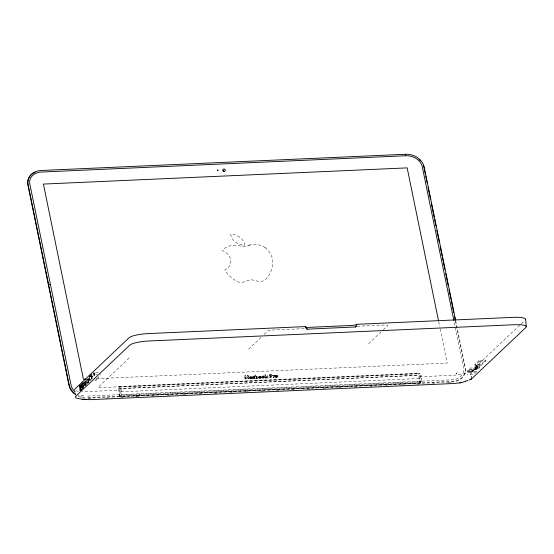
<?xml version="1.0" encoding="UTF-8"?>
<svg xmlns="http://www.w3.org/2000/svg" width="554" height="554" viewBox="0 0 554 554"><rect width="100%" height="100%" fill="white"/><g stroke="black" fill="none" stroke-linecap="round" stroke-linejoin="round"><path stroke-width="0.42" stroke-dasharray="2.77 2.08" d="M259.348 376.879L259.314 377.447M262.527 377.136L262.631 376.734M275.913 376.54L276.404 375.951L276.958 376.311M250.373 377.676L250.823 377.191L251.391 377.454M257.118 377.288L256.087 377.094M253.78 377.08L253.746 377.731M260.401 377.142L260.276 377.579M276.01 376.609L276.598 376.9L277.062 376.401M251.495 377.537L251.377 377.966M272.381 375.979L272.388 375.806M252.756 377.378L252.866 376.921M264.583 377.156L264.466 377.62M277.969 376.561L277.852 377.025M258.337 377.108L258.462 376.658M100.821 374.532L100.648 375.106L100.336 374.698M119.927 396.255L118.314 388.569L118.833 386.851A1.814 0.429 87.5 0 1 119.318 386.851L120.938 391.789L119.955 396.249L420.091 382.897L421.095 378.43L419.475 373.493A1.814 0.429 87.5 0 0 418.983 373.493L418.471 375.21L420.077 382.897M475.297 368.292L476.856 366.817C476.565 365.917 478.427 365.834 477.811 366.776L476.253 368.251L475.297 368.292L475.103 367.939L476.946 366.201M475.339 369.449L477.015 367.856L477.091 364.864L479.646 364.754L479.577 367.745L477.894 369.331L475.339 369.449L474.93 369.006L474.757 367.08L477.091 364.864M245.782 375.799L244.847 375.931L245.782 375.799L246.793 377.454L247.25 375.73L248.171 375.688L249.314 378.659L248.372 378.791L247.783 376.99L248.372 378.791M246.89 378.86L245.747 377.08L246.89 378.86L247.783 376.99M245.803 378.818L244.861 378.95L245.803 378.818L245.747 377.08M247.25 375.73L248.171 375.688M247.257 378.846L246.918 378.763M250.401 377.426L251.073 377.122L251.468 377.627M250.069 376.665L251.142 376.623M252.084 376.575L251.274 376.81M251.599 378.424L252.527 378.514L251.648 378.645M253.69 377.239L254.639 377.039L253.919 377.059M252.943 376.852L254.515 376.422L253.116 376.678M255.553 375.148L254.702 375.19L255.38 378.479L256.26 378.347L255.38 378.479M253.926 377.786C255.505 377.696 254.016 378.417 253.69 377.44M257.375 376.526L255.851 376.609L257.402 376.429A1.219 0.983 16.7 0 1 257.922 376.997L257.977 377.336M256.183 378.216L257.596 378.209M260.304 377.482L259.66 377.703L259.279 377.025M262.561 376.879L263.448 376.665L263.399 377.544M265.941 377.08L267.014 377.966L268.212 377.911L267.049 377.87L265.941 377.08L266.079 378.008L265.228 378.043C263.427 375.467 265.615 372.676 265.816 376.706C270.103 373.611 264.507 379.171 267.748 375.785M265.228 378.043L266.114 377.911M265.816 376.706L265.435 374.622M271.37 376.678L270.795 376.699L270.975 377.786L270.054 377.828L269.438 374.836L271.225 374.684M271.335 376.027L270.643 376.166L270.823 375.314M270.054 377.828L269.466 374.739M270.643 376.166L270.518 375.328M270.975 377.786L270.795 376.699M274.001 377.655C273.191 374.906 274.964 378.278 273.15 377.69C272.222 376.734 272.914 374.504 273.655 375.951L274.562 375.46L274.673 376.235A0.852 0.686 16.7 0 0 274.105 376.208L273.87 376.367M273.15 377.69L274.029 377.558M273.655 375.951L273.614 375.522M274.673 376.235L274.562 375.46M277.028 376.678L276.328 376.962L275.94 376.45M464.958 372.946L465.125 372.385M481.218 365.245L474.826 365.529L479.279 361.312L479.224 360.335L485.678 360.135L485.671 361.028L481.191 365.252L481.128 364.283L485.616 360.052M261.19 377.766C261.938 376.644 259.431 375.252 258.545 376.588M261.744 376.512L261.64 377.156M275.123 375.917L275.026 376.561M273.815 376.498L274.133 376.118A0.852 0.686 16.7 0 1 274.701 376.145M257.118 377.447L256.641 377.87M259.251 377.122L259.743 376.692L260.29 377.052M256.114 376.997L256.225 377.752L257.049 377.593M479.279 361.312L485.671 361.028M275.096 376.014L275.961 375.37L277.443 375.744M420.029 382.786L420.534 382.128M251.634 378.327L250.076 378.521M94.519 380.286L96.119 380.21L98.453 378.001L98.307 376.457M129.193 357.946L98.072 387.426A1.807 0.353 -5.3 0 0 99.138 387.661L419.475 373.493M119.435 390.134L121.042 388.617L421.192 375.259L421.795 381.692L420.188 383.209L120.031 396.567L119.435 390.134L87.47 391.56A16.191 3.144 -5.3 0 1 82.172 391.609M120.031 396.567L121.638 395.044L421.795 381.692M135.647 396.837L139.165 393.513L139.386 395.923M248.601 349.193L261.086 337.379M264.21 334.422L267.956 330.877A3.144 0.609 -5.3 0 1 271.702 330.08L304.52 328.619M368.562 343.771L382.745 330.35M383.361 329.769L387.675 325.683A3.809 0.741 -5.3 0 0 384.822 325.046L357.191 326.278M420.188 383.209L419.586 376.775L421.192 375.259M479.252 360.363L474.736 364.567L481.128 364.283M419.586 376.775L453.678 375.238A16.191 3.144 -5.3 0 0 470.602 371.644L524.52 320.704M467.188 371.228L472.624 370.986L474.598 369.123L474.653 369.767L472.687 371.63L467.251 371.873M475.103 367.939L476.066 367.898L477.901 366.159M466.8 370.536L473.829 370.224L476.385 367.808L476.745 371.665L474.189 374.082L467.161 374.393M474.757 367.08L477.313 366.963L479.646 364.754M119.158 395.009L119.567 394.677M261.107 377.842L260.657 378.23M264.383 377.696L263.316 378.209L262.125 377.89A1.246 1.004 16.7 0 1 261.703 377.371L261.647 376.872M275.213 375.847L276.91 375.487M273.759 375.792L274.528 375.557M275.982 376.228L276.799 376.166M251.53 378.444L250.699 378.742M263.586 377.336L262.942 377.558L262.561 377.045M251.405 377.87L251.01 378.112M260.92 378.015L260.034 378.354M264.196 377.863L262.153 377.793A1.246 1.004 16.7 0 1 261.73 377.274M258.732 376.415L260.525 376.332L261.28 377.399M257.423 378.299L256.35 378.23M248.691 245.332L250.027 244.937A16.502 13.289 16.7 0 1 264.341 247.042L265.601 247.825M277.346 377.399L276.356 377.599M262.257 376.138L263.247 375.931M259.487 376.838L259.937 376.81M262.762 376.692L263.649 377.087M256.246 376.983L257.021 377.219M260.145 377.599L259.473 377.489M251.246 377.98L250.463 377.745M271.218 376.021L270.671 376.076M254.66 378.465L253.503 378.327M250.498 376.491L249.743 376.865A1.219 0.983 16.7 0 0 249.466 377.468L249.563 377.96M271.682 376.637L270.767 376.796M260.394 378.223L258.843 378.036A1.246 1.004 16.7 0 1 258.42 377.516L258.386 377.212M277.062 377.482L275.504 377.295A1.246 1.004 16.7 0 1 275.089 376.775L275.033 376.277M262.548 376.055L263.836 376.097L264.473 376.845M95.697 372.717L100.489 372.503M95.697 374.248L97.296 374.179M96.853 378.07L98.453 378.001M96.604 378.68L447.196 363.078L439.918 327.587M269.438 374.836L271.73 374.816M270.484 375.425L271.238 375.397L271.384 375.903M476.959 366.374L477.915 366.332M476.856 366.817L479.826 366.686M469.356 368.119L476.385 367.808M477.015 367.856L479.577 367.745M475.124 368.098L476.253 368.251M248.4 378.701L249.314 378.659M270.082 377.738L271.003 377.696M474.93 369.006L477.493 368.895L477.894 369.331M469.162 369.366L474.598 369.123M469.224 370.01L474.653 369.767M119.062 386.526L419.302 373.209M119.408 387.087L419.565 373.728M469.716 371.976L476.745 371.665M118.314 388.569L418.471 375.21M120.938 391.789L421.095 378.43M87.65 396.096L453.567 379.732A14.397 11.599 16.7 0 0 463.698 368.812L454.072 321.41M87.906 397.571L451.988 381.367A16.191 13.04 16.7 0 0 465.201 367.122L455.637 320.51M88.155 398.956L92.47 398.762M105.426 398.188L108.016 398.07M120.966 397.495L123.556 397.377M136.513 396.803L139.096 396.685M152.038 396.11L154.628 395.992M167.564 395.418L170.154 395.307M183.09 394.732L185.68 394.614M198.623 394.039L201.206 393.922M214.149 393.347L216.739 393.229M229.675 392.654L232.264 392.544M245.207 391.962L247.79 391.851M260.733 391.276L263.323 391.159M276.259 390.584L278.849 390.466M291.785 389.891L294.375 389.774M307.318 389.199L309.901 389.088M322.844 388.513L325.433 388.396M338.369 387.821L341.818 387.668M354.761 387.087L356.485 387.011M370.287 386.401L372.011 386.325M385.819 385.709L387.544 385.632M401.345 385.016L403.07 384.94M416.871 384.324L418.595 384.247M432.397 383.631L434.128 383.555M447.93 382.946L450.513 382.828M263.219 377.496L262.624 377.205M259.715 378.25L258.87 377.939A1.246 1.004 16.7 0 1 258.455 377.419M419.724 381.318L420.424 381.602M250.512 378.604L250.103 378.43A1.226 0.983 16.7 0 1 249.591 377.863L249.494 377.371M271.467 374.823L271.702 374.913A1.073 0.866 16.7 0 1 272.187 375.328L272.277 375.508M276.065 377.454L275.532 377.198A1.246 1.004 16.7 0 1 275.116 376.678M263.524 376.083L264.237 376.491M256.447 377.752L256.024 377.336M277.215 375.501L277.921 376.45M266.737 376.775L268.212 377.911M119.269 395.535L119.886 396.186M253.233 378.264L252.804 377.482M260.165 376.81L260.373 377.232M250.567 377.973L250.401 377.586M277.644 375.806L277.942 376.658M264.403 376.568L264.535 377.045M252.866 377.676L254.037 378.59L254.882 378.458L254.785 377.752M272.215 375.238L272.333 375.702M248.144 375.785L249.286 378.756M455.471 321.071L465.028 367.683A16.191 13.04 16.7 0 1 451.822 381.928L87.74 398.132A16.191 13.04 16.7 0 1 77.38 395.84M438.706 321.673L439.744 326.742M265.913 377.177L266.079 378.008M255.581 375.058L255.851 376.609M254.515 376.422L254.611 377.129M252.112 376.485L252.499 378.611M258.005 377.246L257.998 377.586A1.226 0.983 16.7 0 1 257.728 378.181M477.313 366.963L477.493 368.895M473.829 370.224L474.189 374.082M472.624 370.986L472.687 371.63M471.191 371.187L471.876 378.583M470.602 371.644L471.135 377.399M121.042 388.617L121.638 395.044M95.974 378.666L96.119 380.21M245.72 377.17L245.775 378.908M244.875 375.834L244.861 378.95M78.405 391.297A16.191 3.144 -5.3 0 1 76.113 390.792M83.793 395.895A14.397 11.599 16.7 0 1 80.095 394.87M83.654 397.343A16.191 13.04 16.7 0 1 77.546 395.279M250.027 244.937A30.892 24.882 16.7 0 0 246.703 246.246A6.156 4.958 16.7 0 1 241.752 246.461A17.222 13.871 16.7 0 0 222.292 250.526A13.13 10.574 16.7 0 1 230.789 260.338A13.13 10.574 16.7 0 1 224.744 269.985A33.122 26.675 16.7 0 0 237.354 281.654A7.195 5.796 16.7 0 0 242.936 282.166L249.252 280.172A7.417 5.976 16.7 0 1 254.064 280.289A24.591 19.806 16.7 0 0 261.149 281.577A14.633 11.786 16.7 0 0 267.305 277.63A35.989 28.988 16.7 0 0 272.561 262.825A20.616 16.606 16.7 0 0 264.341 247.042M457.355 372.579L456.046 373.825L457.999 372.551L457.355 372.579M244.882 245.311A13.414 10.803 16.7 0 0 230.706 234.134A12.964 10.443 16.7 0 0 244.882 245.311"/><path stroke-width="0.83" d="M80.766 387.668C85.261 386.692 77.567 389.233 81.327 386.145C82.227 383.139 83.564 389.109 82.975 385.342M81.424 387.045L82.594 386.768L81.196 387.225M81.646 386.837L82.941 386.678L83.259 386.173M81.715 387.634L81.445 387.578M455.464 319.658L424.177 167.1A16.191 13.04 16.7 0 0 407.536 154.275L405.424 154.282L405.251 154.843L405.694 154.282M83.439 383.229L80.586 385.965L80.932 390.522M83.052 382.731L79.638 385.979L80.032 390.792L83.502 387.53L83.079 382.738M89.367 376.637L91.701 374.428L92.061 378.285L89.72 380.494L89.367 376.637L92.56 376.498M84.263 382.357L85.801 380.91L85.898 384.656L84.804 385.695L84.263 382.357L85.925 382.288M86.819 379.94L88.356 378.486L88.46 382.239L87.359 383.278L86.819 379.94L89.312 379.829M465.291 381.526L460.769 382.689M81.119 399.15L90.281 399.669L453.996 383.486L460.305 382.779M459.785 382.883L461.447 382.558M405.424 154.282L41.335 170.487A16.191 13.04 16.7 0 0 28.129 184.731L69.146 384.746A16.191 13.04 16.7 0 0 75.725 394.178M405.68 155.75L39.756 172.121A14.397 11.599 16.7 0 0 29.632 183.042L71.307 386.27A14.397 11.599 16.7 0 0 75.268 391.948M85.828 379.158L83.432 379.261L43.406 184.073L407.169 167.883L438.533 320.828M87.061 382.516L88.723 382.44M84.506 384.933L86.168 384.857M79.665 385.93L80.628 385.889M79.603 386.519L80.559 386.477M405.909 155.75L407.633 155.75A14.397 11.599 16.7 0 1 422.016 165.577L453.899 320.565M85.115 399.614L83.28 399.448M85.344 399.628L86.126 399.683M82.144 399.316L83.183 399.434M81.86 386.63L82.29 386.186M424.011 167.661L425.403 174.448M425.749 176.137L427.141 182.917M428.007 187.155L430.444 199.024M431.31 203.263L434.267 217.667M434.613 219.363L436.005 226.143M436.871 230.381L439.308 242.25M440.174 246.488L442.085 255.809M442.438 257.506L443.131 260.892M443.477 262.589L444.869 269.369M445.735 273.607L448.172 285.469M449.038 289.707L450.949 299.035M451.302 300.725L453.733 312.594M454.599 316.833L455.298 320.219M525.614 319.229L526.3 326.625M91.611 377.447L91.666 378.091M88.488 380.771L88.55 381.415M85.856 383.098L85.918 383.742M469.321 379.968A16.191 3.144 -5.3 0 0 471.288 379.04L470.152 379.559L471.876 378.583L525.836 327.504A16.191 3.144 -5.3 0 0 513.503 324.762L149.421 340.966A16.191 3.144 -5.3 0 0 129.788 345.128L75.822 396.207A16.191 3.144 -5.3 0 0 80.572 398.866M467.978 380.418A16.191 3.144 -5.3 0 1 465.27 381.117M525.524 319.658A16.191 3.144 -5.3 0 0 512.817 317.366L356.665 324.312A4.384 0.852 -5.3 0 1 351.395 325.468L308.917 327.359A4.55 0.886 -5.3 0 1 305.524 326.59L148.735 333.57A16.191 3.144 -5.3 0 0 129.096 337.732L75.136 388.811A16.191 3.144 -5.3 0 0 74.873 390.092M307.179 329.339A3.033 0.589 -5.3 0 1 307.158 329.187L355.439 326.95A4.287 4.079 46.6 0 0 356.665 324.312A4.439 4.203 48.4 0 1 355.446 326.95L355.329 327.047A2.867 0.554 -5.3 0 1 355.183 327.13M48.634 284.735A0.997 0.54 -11.6 0 1 49.597 284.382A0.997 0.54 -11.6 0 1 50.372 284.659M419.094 159.51A16.191 13.04 16.7 0 1 420.555 160.944M423.54 165.895A16.191 13.04 16.7 0 1 423.886 167.073M75.559 394.739A16.191 13.04 16.7 0 1 68.98 385.307L27.963 185.292A16.191 13.04 16.7 0 1 29.473 176.851M29.819 176.366A16.191 13.04 16.7 0 1 32.935 173.478M33.475 173.146A16.191 13.04 16.7 0 1 35.207 172.287M224.245 171.359A1.316 1.06 16.7 0 1 223.276 171.082M93.82 373.701C94.492 379.296 94.679 369.954 93.82 373.701M217.348 170.175C217.812 171.934 218.996 169.261 217.348 170.175M305.524 326.59A4.21 4.01 46.6 0 0 307.235 329.097A4.439 4.273 39.3 0 1 305.524 326.59M223.082 170.68A1.316 1.06 16.7 0 0 225.298 170.584A1.316 1.06 16.7 0 0 223.858 169.005A1.316 1.06 16.7 0 0 223.082 170.68"/></g></svg>
